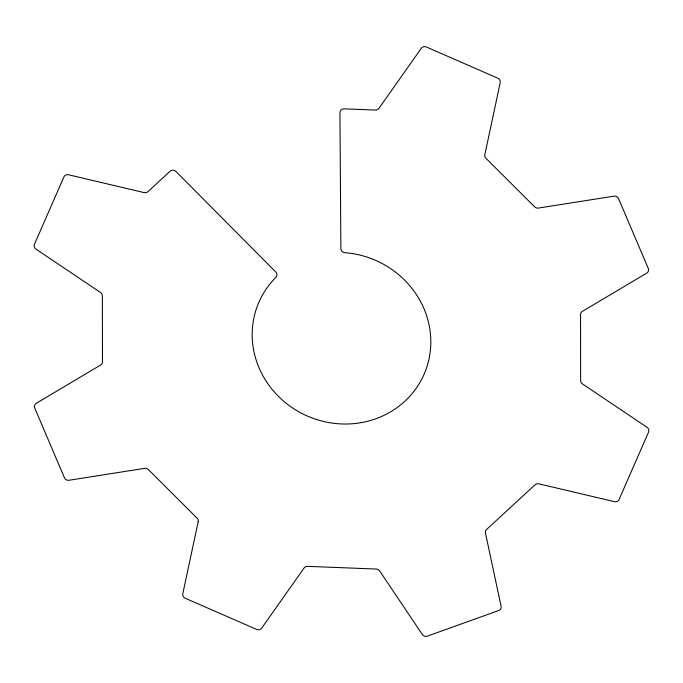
<?xml version="1.0" encoding="UTF-8"?>
<svg xmlns="http://www.w3.org/2000/svg" width="683" height="683" viewBox="0 0 683 683"><rect width="100%" height="100%" fill="white"/><g stroke="black" fill="none" stroke-linecap="round" stroke-linejoin="round"><path stroke-width="1.02" d="M198.181 521.744L182.796 593.758A4.115 3.885 23.3 0 0 185.238 598.257L256.697 629.453A4.115 3.885 23.3 0 0 261.666 628.189L304.106 567.983A4.115 3.885 23.3 0 1 307.504 566.352L376.265 569.05A4.115 3.885 23.3 0 1 379.671 570.945L422.316 634.49A4.115 3.885 23.3 0 0 427.285 636.146L498.65 610.559A4.115 3.885 23.3 0 0 501.083 606.248L485.451 533.013A4.115 3.885 23.3 0 1 486.561 529.496L535.096 484.742A4.115 3.885 23.3 0 1 538.802 483.82L614.495 501.672A4.115 3.885 23.3 0 0 619.08 499.512L648.543 432.126A4.115 3.885 23.3 0 0 647.014 427.293L582.479 383.94A4.115 3.885 23.3 0 1 580.644 380.593L580.533 314.598A4.115 3.885 23.3 0 1 582.36 311.397L646.758 273.098A4.115 3.885 23.3 0 0 648.269 268.385L618.576 198.685A4.115 3.885 23.3 0 0 613.983 196.166L538.341 208.076A4.115 3.885 23.3 0 1 534.635 206.864L485.937 158.294A4.115 3.885 23.3 0 1 484.819 154.691L500.204 82.669A4.115 3.885 23.3 0 0 497.762 78.169L426.303 46.973A4.115 3.885 23.3 0 0 421.334 48.245L378.894 108.452A4.115 3.885 23.3 0 1 375.496 110.074L344.01 108.845A4.115 3.885 23.3 0 0 339.938 112.618L340.877 248.629A4.115 3.885 23.3 0 0 344.813 252.676A90.105 84.991 23.3 0 1 427.515 364.842A90.105 84.991 23.3 0 1 297.967 411.303A90.105 84.991 23.3 0 1 275.847 277.4A4.115 3.885 23.3 0 0 275.744 271.979L175.915 171.433A4.115 3.885 23.3 0 0 170.127 171.194L147.904 191.684A4.115 3.885 23.3 0 1 144.198 192.615L68.505 174.763A4.115 3.885 23.3 0 0 63.92 176.914L34.457 244.301A4.115 3.885 23.3 0 0 35.986 249.133L100.521 292.495A4.115 3.885 23.3 0 1 102.356 295.833L102.467 361.828A4.115 3.885 23.3 0 1 100.64 365.029L36.242 403.329A4.115 3.885 23.3 0 0 34.731 408.041L64.424 477.741A4.115 3.885 23.3 0 0 69.017 480.269L144.659 468.35A4.115 3.885 23.3 0 1 148.365 469.562L197.063 518.141A4.115 3.885 23.3 0 1 198.181 521.744"/></g></svg>
